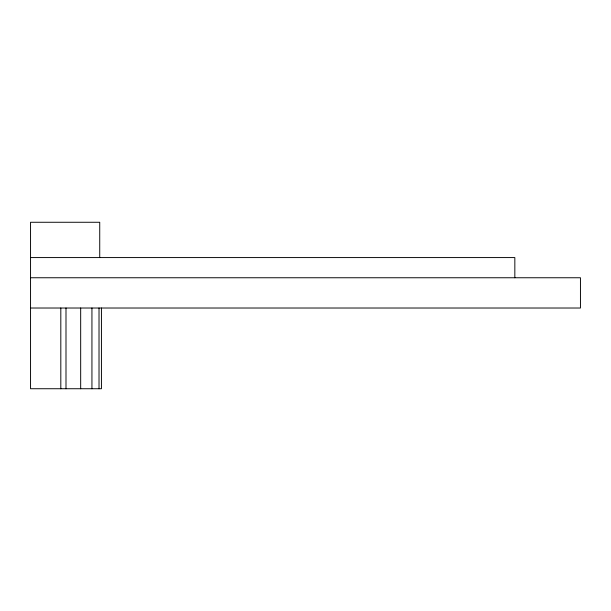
<?xml version="1.0" encoding="UTF-8"?>
<svg xmlns="http://www.w3.org/2000/svg" width="611" height="611" viewBox="0 0 611 611"><rect width="100%" height="100%" fill="white"/><g stroke="black" fill="none" stroke-linecap="round" stroke-linejoin="round"><path stroke-width="0.92" d="M30.55 257.575L514.836 257.575L514.836 277.753M30.55 277.753L580.45 277.753L580.45 308.02L30.55 308.02M101.434 308.02L101.434 388.733L30.55 388.733L30.55 222.267L99.73 222.267L99.73 257.575M99.02 308.02L99.02 388.733M91.94 308.02L91.94 388.733M80.675 308.02L80.675 388.733M65.996 308.02L65.996 388.733M60.817 308.02L60.817 388.733"/></g></svg>
